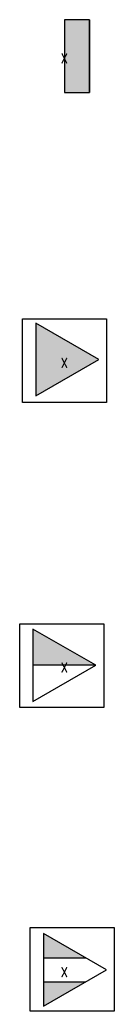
# Model space of a CAD drawing. Header units: metres. Extents: x -162 to 83385, y -62392 to -1971.
# Drawn here: x 35445 to 35760, y -35501 to -32188 of the extents above; entities that cross this region are included whole.
import ezdxf
from ezdxf.enums import TextEntityAlignment as Align

# ---------------------------------------------------------------- set-up
doc = ezdxf.new("R2010")
doc.units = ezdxf.units.M
doc.header["$LTSCALE"] = 0.5
for name, color, linetype, lineweight in [('ELIN_Attribut_01_Produkt_ID', 7, 'Continuous', 0), ('ELIN_Attribut_02_Stromkreis', 7, 'Continuous', 0), ('ELIN_Attribut_03_Verteilerbereich', 7, 'Continuous', 0), ('ELIN_Attribut_04_Montagehoehe', 7, 'Continuous', 0), ('ELIN_Attribut_05_Montageart', 7, 'Continuous', 0), ('ELIN_Attribut_06_Tuernummer', 7, 'Continuous', 0), ('ELIN_Attribut_07_Bemerkung', 7, 'Continuous', 0), ('ELIN_Attribut_08_Adresse', 7, 'Continuous', 0), ('ELIN_Attribut_10_AKZ1', 7, 'Continuous', 0), ('ELIN_Attribut_11_AKZ2', 7, 'Continuous', 0), ('ELIN_Attribut_12_Sonstiges1', 7, 'Continuous', 0), ('ELIN_Attribut_13_Sonstiges2', 7, 'Continuous', 0), ('ELIN_Attribut_14_Bauteil', 7, 'Continuous', 0), ('ELIN_Attribut_15_Ebene', 7, 'Continuous', 0), ('ELIN_Attribut_16_Raumnummer', 7, 'Continuous', 0), ('ELIN_Attribut_17_Raumname', 7, 'Continuous', 0), ('ELIN_Attribut_18_Montageabschnitt', 7, 'Continuous', 0), ('ELIN_Attribut_Basispunkt', 2, 'Continuous', 0), ('ELIN_Attribute_GEMOS', 11, 'Continuous', 0), ('ELIN_SWS_WA_SI Lichtruf', 6, 'Continuous', 0)]:
    doc.layers.add(name, color=color, linetype=linetype, lineweight=lineweight)
doc.layers.get('0').off()
doc.styles.add('ELIN_Attribute', font='isocp.shx', dxfattribs={"width": 0.8})

# ---------------------------------------------------------------- blocks, each defined once
blk = doc.blocks.new('ELIN_SWS_ZIMMERELEKTRONIK')
blk.add_hatch(color=0).paths.add_polyline_path([(83.8, 121.2), (0, 121.2), (0, -121.2), (83.8, -121.2)])
at = {"color": 0}
for p, q in [((83.8, 121.2), (0, 121.2)), ((0, 121.2), (0, -121.2)), ((83.8, 121.2), (83.8, -121.2)), ((83.8, -121.2), (83.8, 121.2)), ((0, -121.2), (83.8, -121.2))]:
    blk.add_line(p, q, dxfattribs=at)
at = {"layer": 'ELIN_Attribut_01_Produkt_ID', "style": 'ELIN_Attribute', "width": 0.8, "flags": 8}
blk.add_attdef('01_PRODUKT_ID', text='', height=150, dxfattribs=at).set_placement((0, -169.5, 0), align=Align.TOP_CENTER)
at = {"layer": 'ELIN_Attribut_02_Stromkreis', "style": 'ELIN_Attribute', "width": 0.8, "flags": 8}
blk.add_attdef('02_STROMKREIS', text='', height=150, dxfattribs=at).set_placement((0, 150, 0), align=Align.CENTER)
at = {"layer": 'ELIN_Attribut_03_Verteilerbereich', "style": 'ELIN_Attribute', "width": 0.8, "flags": 8}
blk.add_attdef('03_VERTEILERBEREICH', (198.4, -672.7, 0), '', height=125, dxfattribs=at)
at = {"layer": 'ELIN_Attribut_04_Montagehoehe', "style": 'ELIN_Attribute', "width": 0.8, "flags": 8}
blk.add_attdef('04_MONTAGEHOEHE', text='', height=125, dxfattribs=at).set_placement((-424.5, -54.7, 0), align=Align.RIGHT)
at = {"layer": 'ELIN_Attribut_05_Montageart', "style": 'ELIN_Attribute', "width": 0.8, "flags": 8}
blk.add_attdef('05_MONTAGEART', (400.3, -54.7, 0), '', height=125, dxfattribs=at)
at = {"layer": 'ELIN_Attribut_06_Tuernummer', "style": 'ELIN_Attribute', "width": 0.8, "flags": 8}
blk.add_attdef('06_TUERNUMMER', text='', height=125, dxfattribs=at).set_placement((-424.9, -254.7, 0), align=Align.RIGHT)
at = {"layer": 'ELIN_Attribut_07_Bemerkung', "style": 'ELIN_Attribute', "width": 0.8, "flags": 8}
blk.add_attdef('07_BEMERKUNG', (198.4, -844.5, 0), '', height=125, dxfattribs=at)
at = {"layer": 'ELIN_Attribut_08_Adresse', "style": 'ELIN_Attribute', "width": 0.8, "flags": 8}
blk.add_attdef('08_ADRESSE', (198.4, -1100.6, 0), '', height=125, dxfattribs=at)
at = {"layer": 'ELIN_Attribut_10_AKZ1', "style": 'ELIN_Attribute', "width": 0.8, "flags": 8}
blk.add_attdef('10_AKZ1', (195.8, -1466.6, 0), '', height=125, dxfattribs=at)
at = {"layer": 'ELIN_Attribut_11_AKZ2', "style": 'ELIN_Attribute', "width": 0.8, "flags": 8}
blk.add_attdef('11_AKZ2', (195.8, -1622.9, 0), '', height=125, dxfattribs=at)
at = {"layer": 'ELIN_Attribut_12_Sonstiges1', "style": 'ELIN_Attribute', "width": 0.8, "flags": 8}
blk.add_attdef('12_SONSTIGES1', (198.4, -2000.7, 0), '', height=125, dxfattribs=at)
at = {"layer": 'ELIN_Attribut_13_Sonstiges2', "style": 'ELIN_Attribute', "width": 0.8, "flags": 8}
blk.add_attdef('13_SONSTIGES2', (198.4, -2151.6, 0), '', height=125, dxfattribs=at)
at = {"layer": 'ELIN_Attribut_14_Bauteil', "style": 'ELIN_Attribute', "width": 0.8, "flags": 8}
blk.add_attdef('14_BAUTEIL', (198.4, -2971.1, 0), '', height=125, dxfattribs=at)
at = {"layer": 'ELIN_Attribut_15_Ebene', "style": 'ELIN_Attribute', "width": 0.8, "flags": 8}
blk.add_attdef('15_EBENE', (198.4, -3118.3, 0), '', height=125, dxfattribs=at)
at = {"layer": 'ELIN_Attribut_16_Raumnummer', "style": 'ELIN_Attribute', "width": 0.8, "flags": 8}
blk.add_attdef('16_RAUMNUMMER', (198.4, -3312.6, 0), '', height=125, dxfattribs=at)
at = {"layer": 'ELIN_Attribut_17_Raumname', "style": 'ELIN_Attribute', "width": 0.8, "flags": 8}
blk.add_attdef('17_RAUMNAME', (198.4, -3469.1, 0), '', height=125, dxfattribs=at)
at = {"layer": 'ELIN_Attribut_18_Montageabschnitt', "style": 'ELIN_Attribute', "width": 0.8, "flags": 8}
blk.add_attdef('18_MONTAGEABSCHNITT', (198.4, -3670.1, 0), '', height=125, dxfattribs=at)
at = {"layer": 'ELIN_Attribut_Basispunkt', "style": 'ELIN_Attribute', "width": 0.8, "flags": 8}
blk.add_attdef('Basispunkt', text='', height=50, dxfattribs=at).set_placement((0, 0), align=Align.MIDDLE)
at = {"layer": 'ELIN_Attribute_GEMOS', "style": 'ELIN_Attribute', "width": 0.6, "flags": 8}
for tag, p in [('G01_PRO02ID', (1620.5, 183.6)), ('G02_BEZEICHNUNG', (1620.5, -14.6, 0)), ('G03_DESCRIPTION', (1620.5, -204.4, 0)), ('G04_GEMOS-SYMBOL', (1623.8, -404.4, 0)), ('G05_GEMOS-TYP', (1623.8, -604.4, 0)), ('G06_ORTSKENNUNG', (1620.5, -804.4, 0)), ('G08_FREI1', (1620.5, -1004.4, 0)), ('G08_FREI2', (1620.5, -1204.4, 0))]:
    blk.add_attdef(tag, p, '', height=125, dxfattribs=at)
blk = doc.blocks.new('ELIN_SWS_RICHTUNGSSIGNAL_1F')
at = {"color": 0}
for p, q in [((-140, -140), (-140, 140)), ((-140, 140), (140, 140)), ((140, 140), (140, -140)), ((114.7, 3.7), (-95.2, 124.9)), ((-95.2, 124.9), (-95.2, -117.6)), ((-95.2, -117.6), (114.7, 3.7)), ((140, -140), (-140, -140))]:
    blk.add_line(p, q, dxfattribs=at)
blk.add_solid([(-95.2, -117.6), (114.7, 3.7), (-95.2, 124.9)], dxfattribs=at)
at = {"layer": 'ELIN_Attribut_01_Produkt_ID', "style": 'ELIN_Attribute', "width": 0.8, "flags": 8}
blk.add_attdef('01_PRODUKT_ID', text='', height=150, dxfattribs=at).set_placement((0, -169.5, 0), align=Align.TOP_CENTER)
at = {"layer": 'ELIN_Attribut_02_Stromkreis', "style": 'ELIN_Attribute', "width": 0.8, "flags": 8}
blk.add_attdef('02_STROMKREIS', text='', height=150, dxfattribs=at).set_placement((0, 204, 0), align=Align.CENTER)
at = {"layer": 'ELIN_Attribut_03_Verteilerbereich', "style": 'ELIN_Attribute', "width": 0.8, "flags": 8}
blk.add_attdef('03_VERTEILERBEREICH', (198.4, -672.7, 0), '', height=125, dxfattribs=at)
at = {"layer": 'ELIN_Attribut_04_Montagehoehe', "style": 'ELIN_Attribute', "width": 0.8, "flags": 8}
blk.add_attdef('04_MONTAGEHOEHE', text='', height=125, dxfattribs=at).set_placement((-424.5, -54.7, 0), align=Align.RIGHT)
at = {"layer": 'ELIN_Attribut_05_Montageart', "style": 'ELIN_Attribute', "width": 0.8, "flags": 8}
blk.add_attdef('05_MONTAGEART', (400.3, -54.7, 0), '', height=125, dxfattribs=at)
at = {"layer": 'ELIN_Attribut_06_Tuernummer', "style": 'ELIN_Attribute', "width": 0.8, "flags": 8}
blk.add_attdef('06_TUERNUMMER', text='', height=125, dxfattribs=at).set_placement((-424.9, -254.7, 0), align=Align.RIGHT)
at = {"layer": 'ELIN_Attribut_07_Bemerkung', "style": 'ELIN_Attribute', "width": 0.8, "flags": 8}
blk.add_attdef('07_BEMERKUNG', (198.4, -844.5, 0), '', height=125, dxfattribs=at)
at = {"layer": 'ELIN_Attribut_08_Adresse', "style": 'ELIN_Attribute', "width": 0.8, "flags": 8}
blk.add_attdef('08_ADRESSE', (198.4, -1100.6, 0), '', height=125, dxfattribs=at)
at = {"layer": 'ELIN_Attribut_10_AKZ1', "style": 'ELIN_Attribute', "width": 0.8, "flags": 8}
blk.add_attdef('10_AKZ1', (195.8, -1466.6, 0), '', height=125, dxfattribs=at)
at = {"layer": 'ELIN_Attribut_11_AKZ2', "style": 'ELIN_Attribute', "width": 0.8, "flags": 8}
blk.add_attdef('11_AKZ2', (195.8, -1622.9, 0), '', height=125, dxfattribs=at)
at = {"layer": 'ELIN_Attribut_12_Sonstiges1', "style": 'ELIN_Attribute', "width": 0.8, "flags": 8}
blk.add_attdef('12_SONSTIGES1', (198.4, -2000.7, 0), '', height=125, dxfattribs=at)
at = {"layer": 'ELIN_Attribut_13_Sonstiges2', "style": 'ELIN_Attribute', "width": 0.8, "flags": 8}
blk.add_attdef('13_SONSTIGES2', (198.4, -2151.6, 0), '', height=125, dxfattribs=at)
at = {"layer": 'ELIN_Attribut_14_Bauteil', "style": 'ELIN_Attribute', "width": 0.8, "flags": 8}
blk.add_attdef('14_BAUTEIL', (198.4, -2971.1, 0), '', height=125, dxfattribs=at)
at = {"layer": 'ELIN_Attribut_15_Ebene', "style": 'ELIN_Attribute', "width": 0.8, "flags": 8}
blk.add_attdef('15_EBENE', (198.4, -3118.3, 0), '', height=125, dxfattribs=at)
at = {"layer": 'ELIN_Attribut_16_Raumnummer', "style": 'ELIN_Attribute', "width": 0.8, "flags": 8}
blk.add_attdef('16_RAUMNUMMER', (198.4, -3312.6, 0), '', height=125, dxfattribs=at)
at = {"layer": 'ELIN_Attribut_17_Raumname', "style": 'ELIN_Attribute', "width": 0.8, "flags": 8}
blk.add_attdef('17_RAUMNAME', (198.4, -3469.1, 0), '', height=125, dxfattribs=at)
at = {"layer": 'ELIN_Attribut_18_Montageabschnitt', "style": 'ELIN_Attribute', "width": 0.8, "flags": 8}
blk.add_attdef('18_MONTAGEABSCHNITT', (198.4, -3670.1, 0), '', height=125, dxfattribs=at)
at = {"layer": 'ELIN_Attribut_Basispunkt', "style": 'ELIN_Attribute', "width": 0.8, "flags": 8}
blk.add_attdef('Basispunkt', text='', height=50, dxfattribs=at).set_placement((0, 0), align=Align.MIDDLE)
at = {"layer": 'ELIN_Attribute_GEMOS', "style": 'ELIN_Attribute', "width": 0.6, "flags": 8}
for tag, p in [('G01_PRO02ID', (1620.5, 183.6)), ('G02_BEZEICHNUNG', (1620.5, -14.6, 0)), ('G03_DESCRIPTION', (1620.5, -204.4, 0)), ('G04_GEMOS-SYMBOL', (1623.8, -404.4, 0)), ('G05_GEMOS-TYP', (1623.8, -604.4, 0)), ('G06_ORTSKENNUNG', (1620.5, -804.4, 0)), ('G08_FREI1', (1620.5, -1004.4, 0)), ('G08_FREI2', (1620.5, -1204.4, 0))]:
    blk.add_attdef(tag, p, '', height=125, dxfattribs=at)
blk = doc.blocks.new('ELIN_SWS_RICHTUNGSSIGNAL_2F')
blk.add_hatch(color=0).paths.add_polyline_path([(105, 0), (-105, 121.2), (-105, 0)])
at = {"color": 0}
for p, q in [((-148.4, -141.3), (-148.4, 138.7)), ((-148.4, 138.7), (131.6, 138.7)), ((131.6, 138.7), (131.6, -141.3)), ((105, 0), (-105, 121.2)), ((-105, 121.2), (-105, -121.2)), ((-105, -121.2), (105, 0)), ((105, 0), (-105, 0)), ((131.6, -141.3), (-148.4, -141.3))]:
    blk.add_line(p, q, dxfattribs=at)
at = {"layer": 'ELIN_Attribut_01_Produkt_ID', "style": 'ELIN_Attribute', "width": 0.8, "flags": 8}
blk.add_attdef('01_PRODUKT_ID', text='', height=150, dxfattribs=at).set_placement((0, -206, 0), align=Align.TOP_CENTER)
at = {"layer": 'ELIN_Attribut_02_Stromkreis', "style": 'ELIN_Attribute', "width": 0.8, "flags": 8}
blk.add_attdef('02_STROMKREIS', text='', height=150, dxfattribs=at).set_placement((0, 194.3, 0), align=Align.CENTER)
at = {"layer": 'ELIN_Attribut_03_Verteilerbereich', "style": 'ELIN_Attribute', "width": 0.8, "flags": 8}
blk.add_attdef('03_VERTEILERBEREICH', (198.4, -672.7, 0), '', height=125, dxfattribs=at)
at = {"layer": 'ELIN_Attribut_04_Montagehoehe', "style": 'ELIN_Attribute', "width": 0.8, "flags": 8}
blk.add_attdef('04_MONTAGEHOEHE', text='', height=125, dxfattribs=at).set_placement((-424.5, -54.7, 0), align=Align.RIGHT)
at = {"layer": 'ELIN_Attribut_05_Montageart', "style": 'ELIN_Attribute', "width": 0.8, "flags": 8}
blk.add_attdef('05_MONTAGEART', (400.3, -54.7, 0), '', height=125, dxfattribs=at)
at = {"layer": 'ELIN_Attribut_06_Tuernummer', "style": 'ELIN_Attribute', "width": 0.8, "flags": 8}
blk.add_attdef('06_TUERNUMMER', text='', height=125, dxfattribs=at).set_placement((-424.9, -254.7, 0), align=Align.RIGHT)
at = {"layer": 'ELIN_Attribut_07_Bemerkung', "style": 'ELIN_Attribute', "width": 0.8, "flags": 8}
blk.add_attdef('07_BEMERKUNG', (198.4, -844.5, 0), '', height=125, dxfattribs=at)
at = {"layer": 'ELIN_Attribut_08_Adresse', "style": 'ELIN_Attribute', "width": 0.8, "flags": 8}
blk.add_attdef('08_ADRESSE', (198.4, -1100.6, 0), '', height=125, dxfattribs=at)
at = {"layer": 'ELIN_Attribut_10_AKZ1', "style": 'ELIN_Attribute', "width": 0.8, "flags": 8}
blk.add_attdef('10_AKZ1', (195.8, -1466.6, 0), '', height=125, dxfattribs=at)
at = {"layer": 'ELIN_Attribut_11_AKZ2', "style": 'ELIN_Attribute', "width": 0.8, "flags": 8}
blk.add_attdef('11_AKZ2', (195.8, -1622.9, 0), '', height=125, dxfattribs=at)
at = {"layer": 'ELIN_Attribut_12_Sonstiges1', "style": 'ELIN_Attribute', "width": 0.8, "flags": 8}
blk.add_attdef('12_SONSTIGES1', (198.4, -2000.7, 0), '', height=125, dxfattribs=at)
at = {"layer": 'ELIN_Attribut_13_Sonstiges2', "style": 'ELIN_Attribute', "width": 0.8, "flags": 8}
blk.add_attdef('13_SONSTIGES2', (198.4, -2151.6, 0), '', height=125, dxfattribs=at)
at = {"layer": 'ELIN_Attribut_14_Bauteil', "style": 'ELIN_Attribute', "width": 0.8, "flags": 8}
blk.add_attdef('14_BAUTEIL', (198.4, -2971.1, 0), '', height=125, dxfattribs=at)
at = {"layer": 'ELIN_Attribut_15_Ebene', "style": 'ELIN_Attribute', "width": 0.8, "flags": 8}
blk.add_attdef('15_EBENE', (198.4, -3118.3, 0), '', height=125, dxfattribs=at)
at = {"layer": 'ELIN_Attribut_16_Raumnummer', "style": 'ELIN_Attribute', "width": 0.8, "flags": 8}
blk.add_attdef('16_RAUMNUMMER', (198.4, -3312.6, 0), '', height=125, dxfattribs=at)
at = {"layer": 'ELIN_Attribut_17_Raumname', "style": 'ELIN_Attribute', "width": 0.8, "flags": 8}
blk.add_attdef('17_RAUMNAME', (198.4, -3469.1, 0), '', height=125, dxfattribs=at)
at = {"layer": 'ELIN_Attribut_18_Montageabschnitt', "style": 'ELIN_Attribute', "width": 0.8, "flags": 8}
blk.add_attdef('18_MONTAGEABSCHNITT', (198.4, -3670.1, 0), '', height=125, dxfattribs=at)
at = {"layer": 'ELIN_Attribut_Basispunkt', "style": 'ELIN_Attribute', "width": 0.8, "flags": 8}
blk.add_attdef('Basispunkt', text='', height=50, dxfattribs=at).set_placement((0, 0), align=Align.MIDDLE)
at = {"layer": 'ELIN_Attribute_GEMOS', "style": 'ELIN_Attribute', "width": 0.6, "flags": 8}
for tag, p in [('G01_PRO02ID', (1620.5, 183.6)), ('G02_BEZEICHNUNG', (1620.5, -14.6, 0)), ('G03_DESCRIPTION', (1620.5, -204.4, 0)), ('G04_GEMOS-SYMBOL', (1623.8, -404.4, 0)), ('G05_GEMOS-TYP', (1623.8, -604.4, 0)), ('G06_ORTSKENNUNG', (1620.5, -804.4, 0)), ('G08_FREI1', (1620.5, -1004.4, 0)), ('G08_FREI2', (1620.5, -1204.4, 0))]:
    blk.add_attdef(tag, p, '', height=125, dxfattribs=at)
blk = doc.blocks.new('ELIN_SWS_RICHTUNGSSIGNAL_3F')
h = blk.add_hatch(color=0)
h.paths.add_polyline_path([(70, 40.4), (-70, 121.2), (-70, 40.4)])
h.paths.add_polyline_path([(70, -40.4), (-70, -40.4), (-70, -121.2)])
at = {"color": 0}
for p, q in [((-114, -137.9), (-114, 142.1)), ((-114, 142.1), (166, 142.1)), ((166, 142.1), (166, -137.9)), ((140, 0), (-70, 121.2)), ((-70, 121.2), (-70, -121.2)), ((-70, 40.4), (70, 40.4)), ((-70, -121.2), (140, 0)), ((-70, -40.4), (70, -40.4)), ((166, -137.9), (-114, -137.9))]:
    blk.add_line(p, q, dxfattribs=at)
at = {"layer": 'ELIN_Attribut_01_Produkt_ID', "style": 'ELIN_Attribute', "width": 0.8, "flags": 8}
blk.add_attdef('01_PRODUKT_ID', text='', height=150, dxfattribs=at).set_placement((0, -182, 0), align=Align.TOP_CENTER)
at = {"layer": 'ELIN_Attribut_02_Stromkreis', "style": 'ELIN_Attribute', "width": 0.8, "flags": 8}
blk.add_attdef('02_STROMKREIS', text='', height=150, dxfattribs=at).set_placement((0, 183.3, 0), align=Align.CENTER)
at = {"layer": 'ELIN_Attribut_03_Verteilerbereich', "style": 'ELIN_Attribute', "width": 0.8, "flags": 8}
blk.add_attdef('03_VERTEILERBEREICH', (198.4, -672.7, 0), '', height=125, dxfattribs=at)
at = {"layer": 'ELIN_Attribut_04_Montagehoehe', "style": 'ELIN_Attribute', "width": 0.8, "flags": 8}
blk.add_attdef('04_MONTAGEHOEHE', text='', height=125, dxfattribs=at).set_placement((-424.5, -54.7, 0), align=Align.RIGHT)
at = {"layer": 'ELIN_Attribut_05_Montageart', "style": 'ELIN_Attribute', "width": 0.8, "flags": 8}
blk.add_attdef('05_MONTAGEART', (400.3, -54.7, 0), '', height=125, dxfattribs=at)
at = {"layer": 'ELIN_Attribut_06_Tuernummer', "style": 'ELIN_Attribute', "width": 0.8, "flags": 8}
blk.add_attdef('06_TUERNUMMER', text='', height=125, dxfattribs=at).set_placement((-424.9, -254.7, 0), align=Align.RIGHT)
at = {"layer": 'ELIN_Attribut_07_Bemerkung', "style": 'ELIN_Attribute', "width": 0.8, "flags": 8}
blk.add_attdef('07_BEMERKUNG', (198.4, -844.5, 0), '', height=125, dxfattribs=at)
at = {"layer": 'ELIN_Attribut_08_Adresse', "style": 'ELIN_Attribute', "width": 0.8, "flags": 8}
blk.add_attdef('08_ADRESSE', (198.4, -1100.6, 0), '', height=125, dxfattribs=at)
at = {"layer": 'ELIN_Attribut_10_AKZ1', "style": 'ELIN_Attribute', "width": 0.8, "flags": 8}
blk.add_attdef('10_AKZ1', (195.8, -1466.6, 0), '', height=125, dxfattribs=at)
at = {"layer": 'ELIN_Attribut_11_AKZ2', "style": 'ELIN_Attribute', "width": 0.8, "flags": 8}
blk.add_attdef('11_AKZ2', (195.8, -1622.9, 0), '', height=125, dxfattribs=at)
at = {"layer": 'ELIN_Attribut_12_Sonstiges1', "style": 'ELIN_Attribute', "width": 0.8, "flags": 8}
blk.add_attdef('12_SONSTIGES1', (198.4, -2000.7, 0), '', height=125, dxfattribs=at)
at = {"layer": 'ELIN_Attribut_13_Sonstiges2', "style": 'ELIN_Attribute', "width": 0.8, "flags": 8}
blk.add_attdef('13_SONSTIGES2', (198.4, -2151.6, 0), '', height=125, dxfattribs=at)
at = {"layer": 'ELIN_Attribut_14_Bauteil', "style": 'ELIN_Attribute', "width": 0.8, "flags": 8}
blk.add_attdef('14_BAUTEIL', (198.4, -2971.1, 0), '', height=125, dxfattribs=at)
at = {"layer": 'ELIN_Attribut_15_Ebene', "style": 'ELIN_Attribute', "width": 0.8, "flags": 8}
blk.add_attdef('15_EBENE', (198.4, -3118.3, 0), '', height=125, dxfattribs=at)
at = {"layer": 'ELIN_Attribut_16_Raumnummer', "style": 'ELIN_Attribute', "width": 0.8, "flags": 8}
blk.add_attdef('16_RAUMNUMMER', (198.4, -3312.6, 0), '', height=125, dxfattribs=at)
at = {"layer": 'ELIN_Attribut_17_Raumname', "style": 'ELIN_Attribute', "width": 0.8, "flags": 8}
blk.add_attdef('17_RAUMNAME', (198.4, -3469.1, 0), '', height=125, dxfattribs=at)
at = {"layer": 'ELIN_Attribut_18_Montageabschnitt', "style": 'ELIN_Attribute', "width": 0.8, "flags": 8}
blk.add_attdef('18_MONTAGEABSCHNITT', (198.4, -3670.1, 0), '', height=125, dxfattribs=at)
at = {"layer": 'ELIN_Attribut_Basispunkt', "style": 'ELIN_Attribute', "width": 0.8, "flags": 8}
blk.add_attdef('Basispunkt', text='', height=50, dxfattribs=at).set_placement((0, 0), align=Align.MIDDLE)
at = {"layer": 'ELIN_Attribute_GEMOS', "style": 'ELIN_Attribute', "width": 0.6, "flags": 8}
for tag, p in [('G01_PRO02ID', (1620.5, 183.6)), ('G02_BEZEICHNUNG', (1620.5, -14.6, 0)), ('G03_DESCRIPTION', (1620.5, -204.4, 0)), ('G04_GEMOS-SYMBOL', (1623.8, -404.4, 0)), ('G05_GEMOS-TYP', (1623.8, -604.4, 0)), ('G06_ORTSKENNUNG', (1620.5, -804.4, 0)), ('G08_FREI1', (1620.5, -1004.4, 0)), ('G08_FREI2', (1620.5, -1204.4, 0))]:
    blk.add_attdef(tag, p, '', height=125, dxfattribs=at)

msp = doc.modelspace()

# ---------------------------------------------------------------- block references
at = {"layer": 'ELIN_SWS_WA_SI Lichtruf', "lineweight": 0}
ref = msp.add_blockref('ELIN_SWS_ZIMMERELEKTRONIK', (35593.6, -32309.4), dxfattribs=at)
ref.add_attrib('Basispunkt', 'x', dxfattribs={"layer": 'ELIN_Attribut_Basispunkt', "height": 50, "style": 'ELIN_Attribute', "width": 0.8}).set_placement((35593.6, -32309.4), align=Align.MIDDLE)
ref = msp.add_blockref('ELIN_SWS_RICHTUNGSSIGNAL_1F', (35593.6, -33327.2), dxfattribs=at)
ref.add_attrib('Basispunkt', 'x', dxfattribs={"layer": 'ELIN_Attribut_Basispunkt', "height": 50, "style": 'ELIN_Attribute', "width": 0.8}).set_placement((35593.6, -33327.2), align=Align.MIDDLE)
ref = msp.add_blockref('ELIN_SWS_RICHTUNGSSIGNAL_2F', (35593.6, -34345.1), dxfattribs=at)
ref.add_attrib('Basispunkt', 'x', dxfattribs={"layer": 'ELIN_Attribut_Basispunkt', "height": 50, "style": 'ELIN_Attribute', "width": 0.8}).set_placement((35593.6, -34345.1), align=Align.MIDDLE)
ref = msp.add_blockref('ELIN_SWS_RICHTUNGSSIGNAL_3F', (35593.6, -35363), dxfattribs=at)
ref.add_attrib('Basispunkt', 'x', dxfattribs={"layer": 'ELIN_Attribut_Basispunkt', "height": 50, "style": 'ELIN_Attribute', "width": 0.8}).set_placement((35593.6, -35363), align=Align.MIDDLE)

doc.saveas('drawing.dxf')
